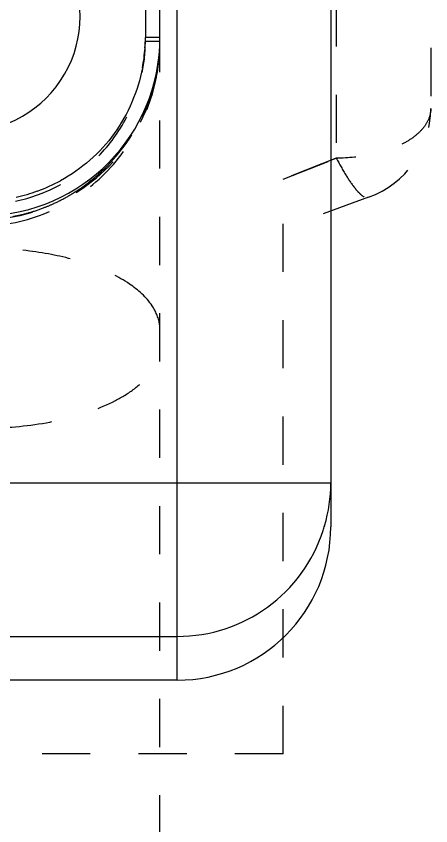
# Model space of a CAD drawing. Header units: millimetres. Extents: x 1540 to 3369, y -3458 to 1222.
# Drawn here: x 2634.01 to 2648.05, y -470.67 to -443.24 of the extents above; entities that cross this region are included whole.
import ezdxf

# ---------------------------------------------------------------- set-up
doc = ezdxf.new("R2010")
doc.units = ezdxf.units.MM
doc.header["$LTSCALE"] = 16.335
doc.linetypes.add('HIDDEN', pattern=[0.2, 0.1, -0.1])
doc.layers.add('21', color=7, linetype='CONTINUOUS')

msp = doc.modelspace()

# ---------------------------------------------------------------- linework, layer by layer
at = {"layer": '21', "color": 7, "linetype": 'Continuous'}
for p, q in [((2644.662, -390.938), (2644.662, -460.536)), ((2639.462, -465.737), (2639.462, -433.591)), ((2638.877, -443.963), (2638.877, -433.996)), ((2638.383, -434.813), (2638.383, -443.963)), ((2638.877, -443.963), (2638.383, -443.963)), ((2617.169, -459.055), (2644.662, -459.055)), ((2610.305, -464.254), (2639.462, -464.254)), ((2639.462, -465.737), (2584.662, -465.737))]:
    msp.add_line(p, q, dxfattribs=at)
at = {"layer": '21', "color": 8, "linetype": 'HIDDEN'}
for p, q in [((2644.85, -403.426), (2644.85, -448.048)), ((2648.05, -405.106), (2648.05, -446.368)), ((2638.383, -444.097), (2638.383, -443.963)), ((2638.876, -444.103), (2638.877, -444.041)), ((2638.877, -487.607), (2638.877, -443.963)), ((2638.524, -446.13), (2638.524, -446.13)), ((2644.85, -448.048), (2643.05, -448.756)), ((2643.05, -448.756), (2644.662, -448.122)), ((2644.662, -448.122), (2644.85, -448.048)), ((2643.05, -468.237), (2643.05, -448.756)), ((2645.944, -449.375), (2643.05, -450.428)), ((2643.05, -468.237), (2628.315, -468.237))]:
    msp.add_line(p, q, dxfattribs=at)
at = {"layer": '21', "color": 7, "linetype": 'Continuous'}
for centre, radius, start, end in [((2632.271, -443.251), 3.9, 269.9936, 90), ((2632.841, -443.963), 6.036, 271, 0), ((2632.53, -443.918), 5.853, 356.17, 359.5556), ((2632.622, -443.924), 5.761, 352.7443, 356.1673), ((2632.675, -443.93), 5.708, 349.2996, 352.7421), ((2632.829, -443.883), 5.611, 289.8287, 298.5389), ((2632.785, -443.765), 5.736, 282.3092, 289.8455), ((2639.428, -459.049), 5.234, 343.8391, 359.9412), ((2639.493, -459.066), 5.167, 342.0188, 343.8186), ((2639.463, -459.054), 5.2, 269.9972, 341.9941)]:
    msp.add_arc(centre, radius, start, end, dxfattribs=at)
at = {"layer": '21', "color": 8, "linetype": 'HIDDEN'}
for centre, radius, start, end in [((2632.841, -444.096), 6.036, 271, 359.9969), ((2632.604, -444.053), 5.779, 349.0637, 359.5698), ((2632.783, -443.978), 6.095, 346.0835, 357.349), ((2632.754, -443.971), 6.124, 343.9514, 346.0834), ((2632.726, -443.962), 6.154, 341.1449, 343.9507), ((2632.699, -443.953), 6.182, 334.2952, 341.1444), ((2644.85, -446.368), 3.2, 290, 0), ((2632.632, -443.927), 6.253, 312.8922, 334.2836), ((2632.665, -443.964), 6.203, 304.3983, 312.8967), ((2632.712, -444.029), 6.124, 303.5849, 304.3801), ((2632.772, -444.129), 6.007, 294.8728, 299.7912), ((2632.74, -444.073), 6.071, 299.7866, 302.1871), ((2632.724, -444.047), 6.102, 302.1867, 303.5853), ((2632.814, -444.219), 5.907, 291.2949, 294.8688), ((2632.851, -444.321), 5.799, 281.8192, 286.2796), ((2632.842, -444.289), 5.832, 286.2762, 291.2905), ((2632.864, -444.381), 5.737, 280.542, 281.8143)]:
    msp.add_arc(centre, radius, start, end, dxfattribs=at)
at = {"layer": '21', "color": 7, "linetype": 'Continuous'}
msp.add_ellipse((2639.462, -460.536), major_axis=(0, -5.201), ratio=0.999848, start_param=0, end_param=1.570796, dxfattribs=at)
at = {"layer": '21', "color": 8, "linetype": 'HIDDEN'}
for points, knots in [([(2633.564, -450.298), (2634.307, -450.201), (2635.755, -449.7), (2637.482, -448.24), (2638.61, -446.305), (2638.877, -444.833), (2638.877, -444.103)], [0, 0, 0, 0, 0.254132, 0.504644, 0.752425, 1, 1, 1, 1]), ([(2638.877, -444.097), (2638.826, -444.095), (2638.661, -444.098), (2638.497, -444.096), (2638.383, -444.097)], [0, 0, 0, 0, 0.309492, 1, 1, 1, 1]), ([(2633.98, -449.509), (2634.507, -449.396), (2635.536, -449.023), (2636.848, -448.038), (2637.813, -446.713), (2638.173, -445.678), (2638.278, -445.15)], [0, 0, 0, 0, 0.249996, 0.499998, 0.749999, 1, 1, 1, 1]), ([(2648.05, -446.368), (2648.05, -446.479), (2648.003, -446.713), (2647.809, -447.035), (2647.504, -447.325), (2646.939, -447.677), (2646.039, -447.971), (2645.26, -448.048), (2644.85, -448.048)], [0, 0, 0, 0, 0.085091, 0.178114, 0.283953, 0.404611, 0.685521, 1, 1, 1, 1]), ([(2644.85, -448.048), (2644.955, -448.247), (2645.15, -448.598), (2645.409, -448.989), (2645.607, -449.216), (2645.743, -449.343), (2645.879, -449.399), (2645.944, -449.375)], [0, 0, 0, 0, 0.379489, 0.676773, 0.791871, 0.882773, 1, 1, 1, 1]), ([(2638.613, -453.055), (2638.416, -452.759), (2637.793, -452.21), (2636.577, -451.638), (2635.057, -451.245), (2633.947, -451.129), (2633.366, -451.107)], [0, 0, 0, 0, 0.185678, 0.420221, 0.696992, 1, 1, 1, 1]), ([(2638.877, -453.868), (2638.877, -453.8), (2638.854, -453.512), (2638.734, -453.237), (2638.613, -453.055)], [0, 0, 0, 0, 0.239289, 1, 1, 1, 1]), ([(2633.596, -457.176), (2634.291, -457.138), (2635.585, -456.961), (2637.074, -456.462), (2637.997, -455.9), (2638.488, -455.45), (2638.802, -454.956), (2638.877, -454.596), (2638.877, -454.426)], [0, 0, 0, 0, 0.326773, 0.610318, 0.72934, 0.83194, 0.920355, 1, 1, 1, 1])]:
    msp.add_open_spline(points, degree=3, knots=knots, dxfattribs=at)
at = {"layer": '21', "color": 7, "linetype": 'Continuous'}
msp.add_open_spline([(2638.283, -444.99), (2638.128, -445.782), (2637.481, -447.323), (2636.218, -448.426), (2635.509, -448.812)], degree=3, knots=[0, 0, 0, 0, 0.500117, 1, 1, 1, 1], dxfattribs=at)

doc.saveas('drawing.dxf')
